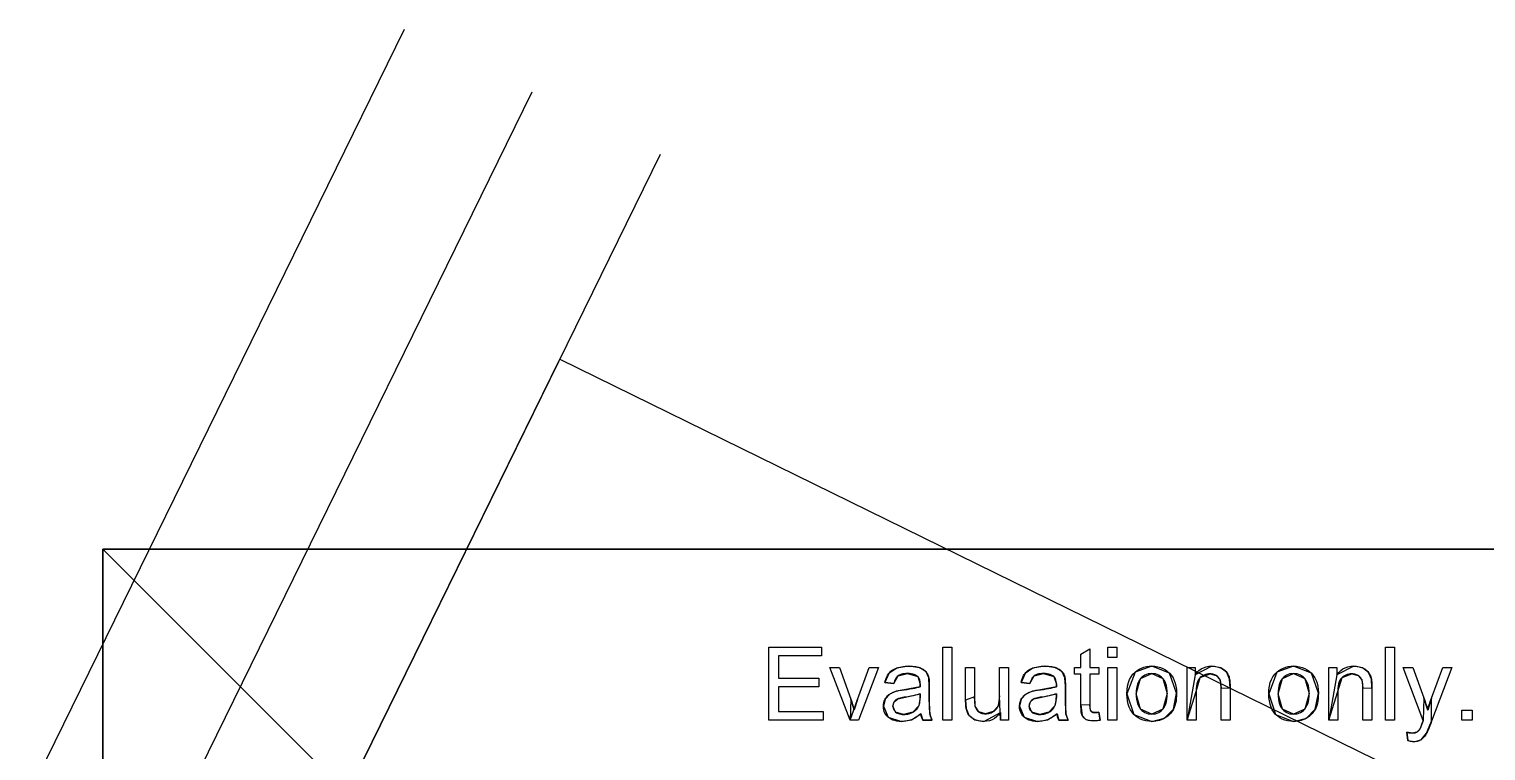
# Model space of a CAD drawing. Header units: millimetres. Extents: x -600 to 1200, y -204 to 1404.
# Drawn here: x -29 to 542, y 1121 to 1404 of the extents above; entities that cross this region are included whole.
import ezdxf

# ---------------------------------------------------------------- set-up
doc = ezdxf.new("R2010")
doc.units = ezdxf.units.MM
doc.layers.get('0').update_dxf_attribs({"linetype": 'CONTINUOUS'})
for name, color, linetype in [('CL', 7, 'CONTINUOUS'), ('PL', 7, 'CONTINUOUS'), ('ROW', 7, 'CONTINUOUS')]:
    doc.layers.add(name, color=color, linetype=linetype)

msp = doc.modelspace()

# ---------------------------------------------------------------- linework, layer by layer
at = {"color": 96}
msp.add_lwpolyline([(0, 1200), (0, 0), (1200, 0), (1200, 1200), (0, 1200)], dxfattribs=at)
at = {"color": 7, "linetype": 'CONTINUOUS'}
msp.add_lwpolyline([(0, 1200), (1200, 0)], dxfattribs=at)
msp.add_lwpolyline([(0, 1200), (1200, 0)], dxfattribs=at)
at = {"color": 7}
for points in [[(0, 1200), (798.26, 1200), (798.26, 1021.25), (0, 1021.25), (0, 1200)], [(261.09, 1132.97), (261.09, 1161.6), (281.8, 1161.6), (281.8, 1158.22), (264.88, 1158.22), (264.88, 1149.45), (280.72, 1149.45), (280.72, 1146.09), (264.88, 1146.09), (264.88, 1136.35), (282.46, 1136.35), (282.46, 1132.97), (261.09, 1132.97)], [(329.41, 1132.97), (329.41, 1161.6), (332.93, 1161.6), (332.93, 1132.97), (329.41, 1132.97)], [(383.52, 1139.04), (383.52, 1150.98), (380.94, 1150.98), (380.94, 1153.71), (383.52, 1153.71), (383.52, 1158.85), (387.01, 1160.96), (387.01, 1153.71), (390.55, 1153.71), (390.55, 1150.98), (387.01, 1150.98), (387.01, 1138.85), (387.01, 1138.85), (383.52, 1139.04)], [(394, 1157.56), (394, 1161.6), (397.52, 1161.6), (397.52, 1157.56), (394, 1157.56)], [(502.89, 1132.97), (502.89, 1161.6), (506.41, 1161.6), (506.41, 1132.97), (502.89, 1132.97)], [(293.01, 1132.97), (285.12, 1153.71), (288.83, 1153.71), (293.28, 1141.29), (293.28, 1141.29), (293.01, 1132.97)], [(295.92, 1141.05), (300.53, 1153.71), (304.14, 1153.71), (296.29, 1132.97), (293.01, 1132.97), (295.92, 1141.05)], [(311.31, 1153.45), (311.9, 1153.64), (312.52, 1153.81), (313.17, 1153.94), (313.84, 1154.05), (314.54, 1154.12), (315.26, 1154.16), (316.02, 1154.18), (311.31, 1153.45)], [(316.02, 1154.18), (316.02, 1154.18)], [(316.02, 1154.18), (316.75, 1154.17), (317.45, 1154.13), (318.11, 1154.06), (318.73, 1153.98), (319.3, 1153.86), (319.84, 1153.72), (320.33, 1153.55), (316.02, 1154.18)], [(338.3, 1140.86), (338.3, 1153.71), (341.82, 1153.71), (341.82, 1142.21), (341.82, 1142.21), (338.3, 1140.86)], [(351.6, 1142.6), (351.6, 1153.71), (355.12, 1153.71), (355.12, 1132.97), (351.97, 1132.97), (351.6, 1142.6)], [(364.69, 1153.45), (365.28, 1153.64), (365.9, 1153.81), (366.55, 1153.94), (367.22, 1154.05), (367.92, 1154.12), (368.64, 1154.16), (369.39, 1154.18), (364.69, 1153.45)], [(369.39, 1154.18), (369.39, 1154.18)], [(369.39, 1154.18), (370.13, 1154.17), (370.83, 1154.13), (371.49, 1154.06), (372.1, 1153.98), (372.68, 1153.86), (373.22, 1153.72), (373.71, 1153.55), (369.39, 1154.18)], [(394, 1153.71), (397.52, 1153.71), (397.52, 1132.97), (394, 1132.97), (394, 1153.71)], [(404.77, 1151.88), (405.55, 1152.49), (406.39, 1153), (407.27, 1153.43), (408.21, 1153.76), (409.19, 1153.99), (410.21, 1154.13), (411.29, 1154.18), (404.77, 1151.88)], [(411.29, 1154.18), (411.29, 1154.18)], [(411.29, 1154.18), (412.48, 1154.12), (413.61, 1153.95), (414.67, 1153.66), (415.67, 1153.26), (416.6, 1152.75), (417.47, 1152.12), (418.28, 1151.38), (411.29, 1154.18)], [(425.12, 1132.97), (425.12, 1153.71), (428.28, 1153.71), (428.28, 1150.76), (428.28, 1150.76), (425.12, 1132.97)], [(428.28, 1150.76), (428.98, 1151.67), (429.75, 1152.44), (430.61, 1153.06), (431.56, 1153.55), (432.58, 1153.9), (433.69, 1154.11), (434.88, 1154.18), (428.28, 1150.76)], [(434.88, 1154.18), (434.88, 1154.18)], [(434.88, 1154.18), (435.41, 1154.17), (435.93, 1154.12), (436.43, 1154.06), (436.93, 1153.96), (437.41, 1153.84), (437.87, 1153.68), (438.33, 1153.51), (434.88, 1154.18)], [(460.37, 1151.88), (461.16, 1152.49), (462, 1153), (462.88, 1153.43), (463.81, 1153.76), (464.79, 1153.99), (465.82, 1154.13), (466.89, 1154.18), (460.37, 1151.88)], [(466.89, 1154.18), (466.89, 1154.18)], [(466.89, 1154.18), (468.08, 1154.12), (469.21, 1153.95), (470.27, 1153.66), (471.27, 1153.26), (472.21, 1152.75), (473.08, 1152.12), (473.89, 1151.38), (466.89, 1154.18)], [(480.72, 1132.97), (480.72, 1153.71), (483.89, 1153.71), (483.89, 1150.76), (483.89, 1150.76), (480.72, 1132.97)], [(483.89, 1150.76), (484.58, 1151.67), (485.36, 1152.44), (486.22, 1153.06), (487.16, 1153.55), (488.19, 1153.9), (489.3, 1154.11), (490.49, 1154.18), (483.89, 1150.76)], [(490.49, 1154.18), (490.49, 1154.18)], [(490.49, 1154.18), (491.02, 1154.17), (491.53, 1154.12), (492.04, 1154.06), (492.53, 1153.96), (493.01, 1153.84), (493.48, 1153.68), (493.94, 1153.51), (490.49, 1154.18)], [(517.73, 1132.93), (509.86, 1153.71), (513.65, 1153.71), (517.97, 1141.7), (517.97, 1141.7), (517.73, 1132.93)], [(520.92, 1141.62), (525.35, 1153.71), (528.87, 1153.71), (520.98, 1132.62), (520.98, 1132.62), (520.92, 1141.62)], [(306.66, 1147.79), (306.81, 1148.41), (306.98, 1148.98), (307.17, 1149.53), (307.39, 1150.04), (307.64, 1150.51), (307.91, 1150.95), (308.2, 1151.36), (306.66, 1147.79)], [(308.2, 1151.36), (308.53, 1151.73), (308.9, 1152.08), (309.3, 1152.41), (309.74, 1152.7), (310.23, 1152.98), (310.75, 1153.23), (311.31, 1153.45), (308.2, 1151.36)], [(308.2, 1151.36), (308.2, 1151.36)], [(311.85, 1150.4), (311.52, 1150.12), (311.22, 1149.79), (310.95, 1149.41), (310.7, 1148.97), (310.47, 1148.48), (310.27, 1147.93), (310.1, 1147.32), (311.85, 1150.4)], [(311.31, 1153.45), (311.31, 1153.45)], [(315.51, 1151.27), (314.83, 1151.25), (314.2, 1151.2), (313.62, 1151.11), (313.1, 1150.99), (312.63, 1150.83), (312.21, 1150.63), (311.85, 1150.4), (315.51, 1151.27)], [(311.85, 1150.4), (311.85, 1150.4)], [(319.51, 1150.08), (319.1, 1150.39), (318.63, 1150.66), (318.12, 1150.88), (317.54, 1151.05), (316.92, 1151.17), (316.24, 1151.25), (315.51, 1151.27), (319.51, 1150.08)], [(315.51, 1151.27), (315.51, 1151.27)], [(320.51, 1147.05), (320.49, 1147.64), (320.43, 1148.17), (320.32, 1148.66), (320.18, 1149.09), (320, 1149.47), (319.78, 1149.8), (319.51, 1150.08), (320.51, 1147.05)], [(319.51, 1150.08), (319.51, 1150.08)], [(320.33, 1153.55), (320.33, 1153.55)], [(320.33, 1153.55), (320.79, 1153.37), (321.21, 1153.17), (321.59, 1152.96), (321.94, 1152.74), (322.26, 1152.5), (322.53, 1152.25), (322.77, 1151.98), (320.33, 1153.55)], [(322.77, 1151.98), (322.77, 1151.98)], [(322.77, 1151.98), (322.99, 1151.7), (323.18, 1151.4), (323.36, 1151.08), (323.51, 1150.74), (323.65, 1150.38), (323.77, 1149.99), (323.87, 1149.59), (322.77, 1151.98)], [(323.87, 1149.59), (323.87, 1149.59)], [(323.87, 1149.59), (323.91, 1149.3), (323.95, 1148.96), (323.99, 1148.55), (324.01, 1148.09), (324.03, 1147.57), (324.04, 1146.99), (324.04, 1146.35), (323.87, 1149.59)], [(360.04, 1147.79), (360.19, 1148.41), (360.36, 1148.98), (360.55, 1149.53), (360.77, 1150.04), (361.02, 1150.51), (361.29, 1150.95), (361.58, 1151.36), (360.04, 1147.79)], [(361.58, 1151.36), (361.91, 1151.73), (362.27, 1152.08), (362.68, 1152.41), (363.12, 1152.7), (363.6, 1152.98), (364.13, 1153.23), (364.69, 1153.45), (361.58, 1151.36)], [(361.58, 1151.36), (361.58, 1151.36)], [(365.22, 1150.4), (364.9, 1150.12), (364.6, 1149.79), (364.32, 1149.41), (364.08, 1148.97), (363.85, 1148.48), (363.65, 1147.93), (363.48, 1147.32), (365.22, 1150.4)], [(364.69, 1153.45), (364.69, 1153.45)], [(368.89, 1151.27), (368.2, 1151.25), (367.58, 1151.2), (367, 1151.11), (366.48, 1150.99), (366.01, 1150.83), (365.59, 1150.63), (365.22, 1150.4), (368.89, 1151.27)], [(365.22, 1150.4), (365.22, 1150.4)], [(372.89, 1150.08), (372.48, 1150.39), (372.01, 1150.66), (371.5, 1150.88), (370.92, 1151.05), (370.3, 1151.17), (369.62, 1151.25), (368.89, 1151.27), (372.89, 1150.08)], [(368.89, 1151.27), (368.89, 1151.27)], [(373.89, 1147.05), (373.87, 1147.64), (373.81, 1148.17), (373.7, 1148.66), (373.56, 1149.09), (373.38, 1149.47), (373.15, 1149.8), (372.89, 1150.08), (373.89, 1147.05)], [(372.89, 1150.08), (372.89, 1150.08)], [(373.71, 1153.55), (373.71, 1153.55)], [(373.71, 1153.55), (374.17, 1153.37), (374.59, 1153.17), (374.97, 1152.96), (375.32, 1152.74), (375.63, 1152.5), (375.91, 1152.25), (376.15, 1151.98), (373.71, 1153.55)], [(376.15, 1151.98), (376.15, 1151.98)], [(376.15, 1151.98), (376.37, 1151.7), (376.56, 1151.4), (376.74, 1151.08), (376.89, 1150.74), (377.03, 1150.38), (377.15, 1149.99), (377.25, 1149.59), (376.15, 1151.98)], [(377.25, 1149.59), (377.25, 1149.59)], [(377.25, 1149.59), (377.29, 1149.3), (377.33, 1148.96), (377.36, 1148.55), (377.39, 1148.09), (377.41, 1147.57), (377.42, 1146.99), (377.42, 1146.35), (377.25, 1149.59)], [(401.56, 1143.34), (401.63, 1144.93), (401.82, 1146.39), (402.15, 1147.73), (402.61, 1148.95), (403.2, 1150.05), (403.92, 1151.02), (404.77, 1151.88), (401.56, 1143.34)], [(404.77, 1151.88), (404.77, 1151.88)], [(406.91, 1149.3), (406.45, 1148.69), (406.06, 1148.01), (405.74, 1147.24), (405.5, 1146.39), (405.32, 1145.45), (405.21, 1144.44), (405.18, 1143.34), (406.91, 1149.3)], [(411.29, 1151.27), (410.55, 1151.23), (409.86, 1151.11), (409.19, 1150.91), (408.57, 1150.63), (407.98, 1150.26), (407.43, 1149.82), (406.91, 1149.3), (411.29, 1151.27)], [(406.91, 1149.3), (406.91, 1149.3)], [(415.63, 1149.29), (415.12, 1149.81), (414.57, 1150.26), (413.98, 1150.62), (413.36, 1150.91), (412.7, 1151.11), (412.01, 1151.23), (411.29, 1151.27), (415.63, 1149.29)], [(411.29, 1151.27), (411.29, 1151.27)], [(417.38, 1143.46), (417.35, 1144.52), (417.24, 1145.5), (417.06, 1146.41), (416.81, 1147.25), (416.49, 1148), (416.1, 1148.68), (415.63, 1149.29), (417.38, 1143.46)], [(415.63, 1149.29), (415.63, 1149.29)], [(418.28, 1151.38), (418.28, 1151.38)], [(418.28, 1151.38), (419, 1150.53), (419.61, 1149.6), (420.11, 1148.58), (420.5, 1147.48), (420.77, 1146.28), (420.94, 1145), (421, 1143.63), (418.28, 1151.38)], [(430.26, 1149.71), (429.83, 1149.25), (429.46, 1148.68), (429.17, 1148.01), (428.93, 1147.24), (428.77, 1146.36), (428.67, 1145.38), (428.63, 1144.3), (430.26, 1149.71)], [(434.14, 1151.13), (433.51, 1151.1), (432.91, 1151.02), (432.33, 1150.87), (431.77, 1150.67), (431.25, 1150.41), (430.74, 1150.09), (430.26, 1149.71), (434.14, 1151.13)], [(430.26, 1149.71), (430.26, 1149.71)], [(436.59, 1150.5), (436.29, 1150.67), (435.97, 1150.81), (435.63, 1150.93), (435.28, 1151.02), (434.91, 1151.08), (434.54, 1151.12), (434.14, 1151.13), (436.59, 1150.5)], [(434.14, 1151.13), (434.14, 1151.13)], [(438.05, 1148.8), (437.92, 1149.09), (437.76, 1149.37), (437.58, 1149.63), (437.37, 1149.88), (437.14, 1150.1), (436.88, 1150.31), (436.59, 1150.5), (438.05, 1148.8)], [(436.59, 1150.5), (436.59, 1150.5)], [(438.46, 1145.59), (438.45, 1146.18), (438.42, 1146.73), (438.38, 1147.23), (438.32, 1147.69), (438.25, 1148.1), (438.16, 1148.47), (438.05, 1148.8), (438.46, 1145.59)], [(438.05, 1148.8), (438.05, 1148.8)], [(438.33, 1153.51), (438.33, 1153.51)], [(438.33, 1153.51), (438.76, 1153.3), (439.16, 1153.09), (439.53, 1152.85), (439.87, 1152.6), (440.17, 1152.33), (440.44, 1152.04), (440.68, 1151.74), (438.33, 1153.51)], [(440.68, 1151.74), (440.68, 1151.74)], [(440.68, 1151.74), (440.9, 1151.42), (441.09, 1151.08), (441.27, 1150.73), (441.42, 1150.35), (441.56, 1149.97), (441.68, 1149.56), (441.78, 1149.14), (440.68, 1151.74)], [(441.78, 1149.14), (441.78, 1149.14)], [(441.78, 1149.14), (441.83, 1148.83), (441.87, 1148.46), (441.91, 1148.03), (441.94, 1147.55), (441.96, 1147), (441.97, 1146.39), (441.97, 1145.72), (441.78, 1149.14)], [(457.17, 1143.34), (457.23, 1144.93), (457.43, 1146.39), (457.76, 1147.73), (458.21, 1148.95), (458.8, 1150.05), (459.52, 1151.02), (460.37, 1151.88), (457.17, 1143.34)], [(460.37, 1151.88), (460.37, 1151.88)], [(462.52, 1149.3), (462.06, 1148.69), (461.67, 1148.01), (461.35, 1147.24), (461.1, 1146.39), (460.92, 1145.45), (460.82, 1144.44), (460.78, 1143.34), (462.52, 1149.3)], [(466.89, 1151.27), (466.16, 1151.23), (465.46, 1151.11), (464.8, 1150.91), (464.17, 1150.63), (463.59, 1150.26), (463.03, 1149.82), (462.52, 1149.3), (466.89, 1151.27)], [(462.52, 1149.3), (462.52, 1149.3)], [(471.24, 1149.29), (470.72, 1149.81), (470.17, 1150.26), (469.59, 1150.62), (468.97, 1150.91), (468.31, 1151.11), (467.62, 1151.23), (466.89, 1151.27), (471.24, 1149.29)], [(466.89, 1151.27), (466.89, 1151.27)], [(472.99, 1143.46), (472.95, 1144.52), (472.85, 1145.5), (472.67, 1146.41), (472.42, 1147.25), (472.1, 1148), (471.7, 1148.68), (471.24, 1149.29), (472.99, 1143.46)], [(471.24, 1149.29), (471.24, 1149.29)], [(473.89, 1151.38), (473.89, 1151.38)], [(473.89, 1151.38), (474.61, 1150.53), (475.22, 1149.6), (475.72, 1148.58), (476.1, 1147.48), (476.38, 1146.28), (476.55, 1145), (476.6, 1143.63), (473.89, 1151.38)], [(485.87, 1149.71), (485.44, 1149.25), (485.07, 1148.68), (484.77, 1148.01), (484.54, 1147.24), (484.37, 1146.36), (484.27, 1145.38), (484.24, 1144.3), (485.87, 1149.71)], [(489.75, 1151.13), (489.12, 1151.1), (488.51, 1151.02), (487.93, 1150.87), (487.38, 1150.67), (486.85, 1150.41), (486.35, 1150.09), (485.87, 1149.71), (489.75, 1151.13)], [(485.87, 1149.71), (485.87, 1149.71)], [(492.2, 1150.5), (491.89, 1150.67), (491.57, 1150.81), (491.24, 1150.93), (490.89, 1151.02), (490.52, 1151.08), (490.14, 1151.12), (489.75, 1151.13), (492.2, 1150.5)], [(489.75, 1151.13), (489.75, 1151.13)], [(493.65, 1148.8), (493.52, 1149.09), (493.37, 1149.37), (493.18, 1149.63), (492.98, 1149.88), (492.74, 1150.1), (492.48, 1150.31), (492.2, 1150.5), (493.65, 1148.8)], [(492.2, 1150.5), (492.2, 1150.5)], [(494.06, 1145.59), (494.05, 1146.18), (494.03, 1146.73), (493.99, 1147.23), (493.93, 1147.69), (493.85, 1148.1), (493.76, 1148.47), (493.65, 1148.8), (494.06, 1145.59)], [(493.65, 1148.8), (493.65, 1148.8)], [(493.94, 1153.51), (493.94, 1153.51)], [(493.94, 1153.51), (494.37, 1153.3), (494.77, 1153.09), (495.14, 1152.85), (495.47, 1152.6), (495.78, 1152.33), (496.05, 1152.04), (496.29, 1151.74), (493.94, 1153.51)], [(496.29, 1151.74), (496.29, 1151.74)], [(496.29, 1151.74), (496.5, 1151.42), (496.7, 1151.08), (496.87, 1150.73), (497.03, 1150.35), (497.17, 1149.97), (497.28, 1149.56), (497.38, 1149.14), (496.29, 1151.74)], [(497.38, 1149.14), (497.38, 1149.14)], [(497.38, 1149.14), (497.43, 1148.83), (497.48, 1148.46), (497.51, 1148.03), (497.54, 1147.55), (497.56, 1147), (497.57, 1146.39), (497.58, 1145.72), (497.38, 1149.14)], [(310.1, 1147.32), (306.66, 1147.79), (306.66, 1147.79), (310.1, 1147.32)], [(306.75, 1141.22), (306.95, 1141.57), (307.18, 1141.9), (307.42, 1142.21), (307.68, 1142.5), (307.96, 1142.77), (308.25, 1143.01), (308.56, 1143.24), (306.75, 1141.22)], [(308.56, 1143.24), (308.89, 1143.45), (309.23, 1143.65), (309.58, 1143.83), (309.94, 1143.99), (310.31, 1144.14), (310.7, 1144.28), (311.09, 1144.39), (308.56, 1143.24)], [(308.56, 1143.24), (308.56, 1143.24)], [(311.09, 1144.39), (311.41, 1144.47), (311.77, 1144.55), (312.17, 1144.63), (312.62, 1144.7), (313.11, 1144.78), (313.64, 1144.85), (314.22, 1144.92), (311.09, 1144.39)], [(311.09, 1144.39), (311.09, 1144.39)], [(314.22, 1144.92), (315.39, 1145.07), (316.47, 1145.23), (317.46, 1145.39), (318.35, 1145.57), (319.16, 1145.75), (319.87, 1145.94), (320.49, 1146.13), (314.22, 1144.92)], [(314.22, 1144.92), (314.22, 1144.92)], [(320.49, 1143.38), (319.9, 1143.16), (319.24, 1142.95), (318.5, 1142.75), (317.68, 1142.56), (316.78, 1142.38), (315.8, 1142.21), (314.75, 1142.05), (320.49, 1143.38)], [(320.49, 1146.13), (320.49, 1146.33), (320.5, 1146.5), (320.5, 1146.66), (320.5, 1146.79), (320.51, 1146.9), (320.51, 1146.98), (320.51, 1147.05), (320.49, 1146.13)], [(320.49, 1146.13), (320.49, 1146.13)], [(320.49, 1142.09), (320.49, 1143.38), (320.49, 1142.09)], [(320.51, 1147.05), (320.51, 1147.05)], [(324.04, 1146.35), (324.04, 1141.66), (324.04, 1141.66), (324.04, 1146.35)], [(351.03, 1138.54), (351.18, 1138.97), (351.31, 1139.45), (351.41, 1139.97), (351.5, 1140.55), (351.55, 1141.18), (351.59, 1141.86), (351.6, 1142.6), (351.03, 1138.54)], [(363.48, 1147.32), (360.04, 1147.79), (360.04, 1147.79), (363.48, 1147.32)], [(360.13, 1141.22), (360.33, 1141.57), (360.56, 1141.9), (360.8, 1142.21), (361.06, 1142.5), (361.34, 1142.77), (361.63, 1143.01), (361.94, 1143.24), (360.13, 1141.22)], [(361.94, 1143.24), (362.27, 1143.45), (362.61, 1143.65), (362.96, 1143.83), (363.32, 1143.99), (363.69, 1144.14), (364.08, 1144.28), (364.47, 1144.39), (361.94, 1143.24)], [(361.94, 1143.24), (361.94, 1143.24)], [(364.47, 1144.39), (364.79, 1144.47), (365.15, 1144.55), (365.55, 1144.63), (366, 1144.7), (366.49, 1144.78), (367.02, 1144.85), (367.6, 1144.92), (364.47, 1144.39)], [(364.47, 1144.39), (364.47, 1144.39)], [(367.6, 1144.92), (368.77, 1145.07), (369.85, 1145.23), (370.83, 1145.39), (371.73, 1145.57), (372.53, 1145.75), (373.25, 1145.94), (373.87, 1146.13), (367.6, 1144.92)], [(367.6, 1144.92), (367.6, 1144.92)], [(373.87, 1143.38), (373.28, 1143.16), (372.62, 1142.95), (371.87, 1142.75), (371.05, 1142.56), (370.16, 1142.38), (369.18, 1142.21), (368.12, 1142.05), (373.87, 1143.38)], [(373.87, 1146.13), (373.87, 1146.33), (373.88, 1146.5), (373.88, 1146.66), (373.88, 1146.79), (373.89, 1146.9), (373.89, 1146.98), (373.89, 1147.05), (373.87, 1146.13)], [(373.87, 1146.13), (373.87, 1146.13)], [(373.87, 1142.09), (373.87, 1143.38), (373.87, 1142.09)], [(373.89, 1147.05), (373.89, 1147.05)], [(377.42, 1146.35), (377.42, 1141.66), (377.42, 1141.66), (377.42, 1146.35)], [(401.56, 1143.34), (401.56, 1143.34)], [(404.25, 1135.29), (403.54, 1136.14), (402.93, 1137.09), (402.44, 1138.14), (402.06, 1139.29), (401.78, 1140.54), (401.62, 1141.89), (401.56, 1143.34), (404.25, 1135.29)], [(405.18, 1143.34), (405.21, 1142.24), (405.32, 1141.23), (405.5, 1140.29), (405.74, 1139.44), (406.06, 1138.67), (406.45, 1137.98), (406.91, 1137.37), (405.18, 1143.34)], [(415.64, 1137.38), (416.11, 1137.99), (416.5, 1138.69), (416.82, 1139.47), (417.06, 1140.34), (417.24, 1141.3), (417.35, 1142.33), (417.38, 1143.46), (415.64, 1137.38)], [(417.38, 1143.46), (417.38, 1143.46)], [(421, 1143.63), (420.97, 1142.52), (420.9, 1141.48), (420.78, 1140.51), (420.6, 1139.61), (420.38, 1138.78), (420.11, 1138.02), (419.79, 1137.33), (421, 1143.63)], [(421, 1143.63), (421, 1143.63)], [(428.63, 1144.3), (428.63, 1132.97), (425.12, 1132.97), (428.63, 1144.3)], [(441.97, 1145.72), (441.97, 1132.97), (438.46, 1132.97), (438.46, 1145.59), (438.46, 1145.59), (441.97, 1145.72)], [(457.17, 1143.34), (457.17, 1143.34)], [(459.85, 1135.29), (459.14, 1136.14), (458.54, 1137.09), (458.04, 1138.14), (457.66, 1139.29), (457.39, 1140.54), (457.22, 1141.89), (457.17, 1143.34), (459.85, 1135.29)], [(460.78, 1143.34), (460.82, 1142.24), (460.92, 1141.23), (461.1, 1140.29), (461.35, 1139.44), (461.67, 1138.67), (462.06, 1137.98), (462.52, 1137.37), (460.78, 1143.34)], [(471.25, 1137.38), (471.71, 1137.99), (472.1, 1138.69), (472.42, 1139.47), (472.67, 1140.34), (472.85, 1141.3), (472.95, 1142.33), (472.99, 1143.46), (471.25, 1137.38)], [(472.99, 1143.46), (472.99, 1143.46)], [(476.6, 1143.63), (476.58, 1142.52), (476.5, 1141.48), (476.38, 1140.51), (476.21, 1139.61), (475.99, 1138.78), (475.72, 1138.02), (475.4, 1137.33), (476.6, 1143.63)], [(476.6, 1143.63), (476.6, 1143.63)], [(484.24, 1144.3), (484.24, 1132.97), (480.72, 1132.97), (484.24, 1144.3)], [(497.58, 1145.72), (497.58, 1132.97), (494.06, 1132.97), (494.06, 1145.59), (494.06, 1145.59), (497.58, 1145.72)], [(293.28, 1141.29), (293.49, 1140.71), (293.68, 1140.13), (293.88, 1139.54), (294.07, 1138.94), (294.25, 1138.34), (294.43, 1137.73), (294.61, 1137.11), (293.28, 1141.29)], [(294.61, 1137.11), (294.75, 1137.59), (294.91, 1138.1), (295.08, 1138.64), (295.27, 1139.2), (295.47, 1139.79), (295.69, 1140.41), (295.92, 1141.05), (294.61, 1137.11)], [(294.61, 1137.11), (294.61, 1137.11)], [(306.05, 1138.44), (306.07, 1138.87), (306.11, 1139.29), (306.18, 1139.69), (306.28, 1140.09), (306.41, 1140.48), (306.56, 1140.86), (306.75, 1141.22), (306.05, 1138.44)], [(307.89, 1134.17), (307.4, 1134.67), (306.99, 1135.2), (306.65, 1135.77), (306.39, 1136.38), (306.2, 1137.03), (306.09, 1137.71), (306.05, 1138.44), (307.89, 1134.17)], [(306.05, 1138.44), (306.05, 1138.44)], [(306.75, 1141.22), (306.75, 1141.22)], [(310.29, 1140.21), (310.16, 1139.99), (310.05, 1139.76), (309.96, 1139.53), (309.89, 1139.29), (309.84, 1139.05), (309.81, 1138.79), (309.8, 1138.54), (310.29, 1140.21)], [(309.8, 1138.54), (309.8, 1138.54)], [(309.8, 1138.54), (309.83, 1138.14), (309.89, 1137.77), (310, 1137.42), (310.15, 1137.08), (310.35, 1136.77), (310.59, 1136.47), (310.87, 1136.19), (309.8, 1138.54)], [(311.68, 1141.35), (311.43, 1141.23), (311.2, 1141.09), (310.98, 1140.95), (310.79, 1140.78), (310.61, 1140.61), (310.44, 1140.41), (310.29, 1140.21), (311.68, 1141.35)], [(310.29, 1140.21), (310.29, 1140.21)], [(314.75, 1142.05), (314.15, 1141.96), (313.61, 1141.87), (313.12, 1141.77), (312.68, 1141.67), (312.3, 1141.56), (311.96, 1141.46), (311.68, 1141.35), (314.75, 1142.05)], [(311.68, 1141.35), (311.68, 1141.35)], [(314.75, 1142.05), (314.75, 1142.05)], [(317.6, 1136.14), (318.03, 1136.41), (318.43, 1136.7), (318.8, 1137.02), (319.13, 1137.37), (319.43, 1137.75), (319.69, 1138.15), (319.92, 1138.57), (317.6, 1136.14)], [(319.92, 1138.57), (320.07, 1138.94), (320.2, 1139.35), (320.3, 1139.8), (320.38, 1140.31), (320.44, 1140.85), (320.48, 1141.45), (320.49, 1142.09), (319.92, 1138.57)], [(319.92, 1138.57), (319.92, 1138.57)], [(324.04, 1141.66), (324.05, 1140.33), (324.06, 1139.15), (324.08, 1138.12), (324.12, 1137.23), (324.16, 1136.5), (324.21, 1135.9), (324.27, 1135.46), (324.04, 1141.66)], [(338.52, 1137.58), (338.46, 1137.9), (338.41, 1138.27), (338.37, 1138.69), (338.34, 1139.16), (338.32, 1139.67), (338.31, 1140.24), (338.3, 1140.86), (338.52, 1137.58)], [(339.6, 1134.97), (339.39, 1135.28), (339.2, 1135.62), (339.02, 1135.97), (338.87, 1136.34), (338.73, 1136.74), (338.61, 1137.15), (338.52, 1137.58), (339.6, 1134.97)], [(338.52, 1137.58), (338.52, 1137.58)], [(341.82, 1142.21), (341.82, 1141.46), (341.83, 1140.78), (341.86, 1140.18), (341.89, 1139.65), (341.93, 1139.19), (341.97, 1138.81), (342.03, 1138.5), (341.82, 1142.21)], [(342.03, 1138.5), (342.03, 1138.5)], [(342.03, 1138.5), (342.14, 1138.11), (342.28, 1137.75), (342.45, 1137.42), (342.65, 1137.11), (342.88, 1136.82), (343.15, 1136.56), (343.44, 1136.32), (342.03, 1138.5)], [(349.06, 1136.34), (349.44, 1136.58), (349.79, 1136.85), (350.1, 1137.14), (350.38, 1137.46), (350.63, 1137.79), (350.84, 1138.16), (351.03, 1138.54), (349.06, 1136.34)], [(351.03, 1138.54), (351.03, 1138.54)], [(359.43, 1138.44), (359.45, 1138.87), (359.49, 1139.29), (359.56, 1139.69), (359.66, 1140.09), (359.79, 1140.48), (359.94, 1140.86), (360.13, 1141.22), (359.43, 1138.44)], [(361.27, 1134.17), (360.78, 1134.67), (360.37, 1135.2), (360.03, 1135.77), (359.77, 1136.38), (359.58, 1137.03), (359.47, 1137.71), (359.43, 1138.44), (361.27, 1134.17)], [(359.43, 1138.44), (359.43, 1138.44)], [(360.13, 1141.22), (360.13, 1141.22)], [(363.67, 1140.21), (363.54, 1139.99), (363.43, 1139.76), (363.34, 1139.53), (363.27, 1139.29), (363.22, 1139.05), (363.19, 1138.79), (363.18, 1138.54), (363.67, 1140.21)], [(363.18, 1138.54), (363.18, 1138.54)], [(363.18, 1138.54), (363.21, 1138.14), (363.27, 1137.77), (363.38, 1137.42), (363.53, 1137.08), (363.73, 1136.77), (363.97, 1136.47), (364.25, 1136.19), (363.18, 1138.54)], [(365.06, 1141.35), (364.81, 1141.23), (364.58, 1141.09), (364.36, 1140.95), (364.17, 1140.78), (363.98, 1140.61), (363.82, 1140.41), (363.67, 1140.21), (365.06, 1141.35)], [(363.67, 1140.21), (363.67, 1140.21)], [(368.12, 1142.05), (367.53, 1141.96), (366.99, 1141.87), (366.5, 1141.77), (366.06, 1141.67), (365.68, 1141.56), (365.34, 1141.46), (365.06, 1141.35), (368.12, 1142.05)], [(365.06, 1141.35), (365.06, 1141.35)], [(368.12, 1142.05), (368.12, 1142.05)], [(370.98, 1136.14), (371.41, 1136.41), (371.81, 1136.7), (372.18, 1137.02), (372.51, 1137.37), (372.81, 1137.75), (373.07, 1138.15), (373.3, 1138.57), (370.98, 1136.14)], [(373.3, 1138.57), (373.45, 1138.94), (373.58, 1139.35), (373.68, 1139.8), (373.76, 1140.31), (373.82, 1140.85), (373.86, 1141.45), (373.87, 1142.09), (373.3, 1138.57)], [(373.3, 1138.57), (373.3, 1138.57)], [(377.42, 1141.66), (377.43, 1140.33), (377.44, 1139.15), (377.46, 1138.12), (377.5, 1137.23), (377.54, 1136.5), (377.59, 1135.9), (377.65, 1135.46), (377.42, 1141.66)], [(383.95, 1134.89), (383.83, 1135.22), (383.73, 1135.63), (383.66, 1136.14), (383.59, 1136.73), (383.55, 1137.41), (383.52, 1138.18), (383.52, 1139.04), (383.95, 1134.89)], [(387.01, 1138.85), (387.02, 1138.44), (387.03, 1138.08), (387.05, 1137.76), (387.07, 1137.48), (387.11, 1137.25), (387.15, 1137.06), (387.2, 1136.91), (387.01, 1138.85)], [(387.2, 1136.91), (387.2, 1136.91)], [(387.2, 1136.91), (387.26, 1136.79), (387.32, 1136.68), (387.4, 1136.58), (387.49, 1136.48), (387.58, 1136.39), (387.69, 1136.31), (387.8, 1136.23), (387.2, 1136.91)], [(406.91, 1137.37), (406.91, 1137.37)], [(406.91, 1137.37), (407.43, 1136.85), (407.98, 1136.4), (408.57, 1136.04), (409.19, 1135.75), (409.86, 1135.55), (410.55, 1135.43), (411.29, 1135.39), (406.91, 1137.37)], [(411.29, 1135.39), (412.02, 1135.43), (412.71, 1135.55), (413.37, 1135.76), (413.99, 1136.04), (414.58, 1136.41), (415.13, 1136.85), (415.64, 1137.38), (411.29, 1135.39)], [(415.64, 1137.38), (415.64, 1137.38)], [(419.79, 1137.33), (419.43, 1136.7), (419.02, 1136.11), (418.56, 1135.56), (418.07, 1135.05), (417.52, 1134.58), (416.93, 1134.15), (416.3, 1133.77), (419.79, 1137.33)], [(419.79, 1137.33), (419.79, 1137.33)], [(462.52, 1137.37), (462.52, 1137.37)], [(462.52, 1137.37), (463.03, 1136.85), (463.59, 1136.4), (464.17, 1136.04), (464.8, 1135.75), (465.46, 1135.55), (466.16, 1135.43), (466.89, 1135.39), (462.52, 1137.37)], [(466.89, 1135.39), (467.62, 1135.43), (468.32, 1135.55), (468.98, 1135.76), (469.6, 1136.04), (470.18, 1136.41), (470.74, 1136.85), (471.25, 1137.38), (466.89, 1135.39)], [(471.25, 1137.38), (471.25, 1137.38)], [(475.4, 1137.33), (475.03, 1136.7), (474.62, 1136.11), (474.17, 1135.56), (473.67, 1135.05), (473.13, 1134.58), (472.54, 1134.15), (471.9, 1133.77), (475.4, 1137.33)], [(475.4, 1137.33), (475.4, 1137.33)], [(517.97, 1141.7), (518.21, 1141.04), (518.43, 1140.37), (518.66, 1139.7), (518.87, 1139.01), (519.08, 1138.32), (519.28, 1137.61), (519.47, 1136.89), (517.97, 1141.7)], [(519.47, 1136.89), (519.65, 1137.58), (519.84, 1138.27), (520.03, 1138.95), (520.24, 1139.62), (520.46, 1140.29), (520.68, 1140.96), (520.92, 1141.62), (519.47, 1136.89)], [(519.47, 1136.89), (519.47, 1136.89)], [(532.85, 1132.97), (532.85, 1136.97), (536.86, 1136.97), (536.86, 1132.97), (532.85, 1132.97)], [(313.14, 1132.5), (312.2, 1132.53), (311.32, 1132.64), (310.51, 1132.81), (309.75, 1133.05), (309.07, 1133.35), (308.45, 1133.73), (307.89, 1134.17), (313.14, 1132.5)], [(307.89, 1134.17), (307.89, 1134.17)], [(310.87, 1136.19), (310.87, 1136.19)], [(310.87, 1136.19), (311.19, 1135.94), (311.56, 1135.73), (311.96, 1135.56), (312.41, 1135.43), (312.89, 1135.33), (313.42, 1135.27), (313.98, 1135.25), (310.87, 1136.19)], [(317.02, 1133.18), (316.5, 1133), (315.97, 1132.85), (315.42, 1132.72), (314.87, 1132.63), (314.31, 1132.56), (313.73, 1132.51), (313.14, 1132.5), (317.02, 1133.18)], [(313.14, 1132.5), (313.14, 1132.5)], [(313.98, 1135.25), (314.56, 1135.27), (315.11, 1135.33), (315.64, 1135.42), (316.16, 1135.54), (316.66, 1135.71), (317.14, 1135.91), (317.6, 1136.14), (313.98, 1135.25)], [(313.98, 1135.25), (313.98, 1135.25)], [(320.78, 1135.53), (320.23, 1135.07), (319.68, 1134.66), (319.13, 1134.28), (318.6, 1133.95), (318.07, 1133.65), (317.54, 1133.4), (317.02, 1133.18), (320.78, 1135.53)], [(317.02, 1133.18), (317.02, 1133.18)], [(317.6, 1136.14), (317.6, 1136.14)], [(320.78, 1135.53), (320.78, 1135.53)], [(321.48, 1132.97), (321.34, 1133.29), (321.2, 1133.62), (321.09, 1133.97), (320.99, 1134.34), (320.9, 1134.72), (320.83, 1135.12), (320.78, 1135.53), (321.48, 1132.97)], [(325.16, 1132.97), (321.48, 1132.97), (321.48, 1132.97), (325.16, 1132.97)], [(324.27, 1135.46), (324.27, 1135.46)], [(324.27, 1135.46), (324.34, 1135.09), (324.43, 1134.73), (324.54, 1134.37), (324.67, 1134.01), (324.81, 1133.66), (324.98, 1133.31), (325.16, 1132.97), (324.27, 1135.46)], [(341.96, 1133.2), (341.52, 1133.41), (341.12, 1133.63), (340.75, 1133.87), (340.41, 1134.12), (340.11, 1134.39), (339.84, 1134.67), (339.6, 1134.97), (341.96, 1133.2)], [(339.6, 1134.97), (339.6, 1134.97)], [(345.39, 1132.5), (344.87, 1132.51), (344.36, 1132.56), (343.86, 1132.63), (343.37, 1132.73), (342.89, 1132.86), (342.42, 1133.02), (341.96, 1133.2), (345.39, 1132.5)], [(341.96, 1133.2), (341.96, 1133.2)], [(343.44, 1136.32), (343.44, 1136.32)], [(343.44, 1136.32), (343.75, 1136.11), (344.09, 1135.93), (344.45, 1135.79), (344.83, 1135.67), (345.23, 1135.59), (345.65, 1135.54), (346.09, 1135.53), (343.44, 1136.32)], [(351.97, 1136.02), (351.25, 1135.08), (350.45, 1134.29), (349.58, 1133.65), (348.64, 1133.15), (347.63, 1132.79), (346.54, 1132.57), (345.39, 1132.5), (351.97, 1136.02)], [(345.39, 1132.5), (345.39, 1132.5)], [(346.09, 1135.53), (346.54, 1135.54), (346.98, 1135.59), (347.41, 1135.68), (347.84, 1135.79), (348.25, 1135.94), (348.66, 1136.12), (349.06, 1136.34), (346.09, 1135.53)], [(346.09, 1135.53), (346.09, 1135.53)], [(349.06, 1136.34), (349.06, 1136.34)], [(351.97, 1132.97), (351.97, 1136.02), (351.97, 1136.02), (351.97, 1132.97)], [(366.52, 1132.5), (365.58, 1132.53), (364.7, 1132.64), (363.88, 1132.81), (363.13, 1133.05), (362.45, 1133.35), (361.83, 1133.73), (361.27, 1134.17), (366.52, 1132.5)], [(361.27, 1134.17), (361.27, 1134.17)], [(364.25, 1136.19), (364.25, 1136.19)], [(364.25, 1136.19), (364.57, 1135.94), (364.94, 1135.73), (365.34, 1135.56), (365.79, 1135.43), (366.27, 1135.33), (366.8, 1135.27), (367.36, 1135.25), (364.25, 1136.19)], [(370.4, 1133.18), (369.88, 1133), (369.35, 1132.85), (368.8, 1132.72), (368.25, 1132.63), (367.68, 1132.56), (367.11, 1132.51), (366.52, 1132.5), (370.4, 1133.18)], [(366.52, 1132.5), (366.52, 1132.5)], [(367.36, 1135.25), (367.93, 1135.27), (368.49, 1135.33), (369.02, 1135.42), (369.54, 1135.54), (370.04, 1135.71), (370.52, 1135.91), (370.98, 1136.14), (367.36, 1135.25)], [(367.36, 1135.25), (367.36, 1135.25)], [(374.16, 1135.53), (373.61, 1135.07), (373.06, 1134.66), (372.51, 1134.28), (371.98, 1133.95), (371.44, 1133.65), (370.92, 1133.4), (370.4, 1133.18), (374.16, 1135.53)], [(370.4, 1133.18), (370.4, 1133.18)], [(370.98, 1136.14), (370.98, 1136.14)], [(374.16, 1135.53), (374.16, 1135.53)], [(374.86, 1132.97), (374.72, 1133.29), (374.58, 1133.62), (374.47, 1133.97), (374.37, 1134.34), (374.28, 1134.72), (374.21, 1135.12), (374.16, 1135.53), (374.86, 1132.97)], [(378.54, 1132.97), (374.86, 1132.97), (374.86, 1132.97), (378.54, 1132.97)], [(377.65, 1135.46), (377.65, 1135.46)], [(377.65, 1135.46), (377.72, 1135.09), (377.81, 1134.73), (377.92, 1134.37), (378.05, 1134.01), (378.19, 1133.66), (378.35, 1133.31), (378.54, 1132.97), (377.65, 1135.46)], [(385.43, 1133.3), (385.14, 1133.48), (384.88, 1133.68), (384.64, 1133.89), (384.43, 1134.12), (384.24, 1134.36), (384.08, 1134.62), (383.95, 1134.89), (385.43, 1133.3)], [(383.95, 1134.89), (383.95, 1134.89)], [(388.4, 1132.7), (387.87, 1132.71), (387.37, 1132.74), (386.92, 1132.81), (386.49, 1132.89), (386.1, 1133), (385.75, 1133.14), (385.43, 1133.3), (388.4, 1132.7)], [(385.43, 1133.3), (385.43, 1133.3)], [(387.8, 1136.23), (387.8, 1136.23)], [(387.8, 1136.23), (387.93, 1136.16), (388.07, 1136.11), (388.23, 1136.06), (388.4, 1136.02), (388.59, 1136), (388.79, 1135.98), (389, 1135.98), (387.8, 1136.23)], [(391.05, 1133.01), (390.64, 1132.92), (390.23, 1132.85), (389.84, 1132.8), (389.46, 1132.75), (389.09, 1132.72), (388.74, 1132.7), (388.4, 1132.7), (391.05, 1133.01)], [(388.4, 1132.7), (388.4, 1132.7)], [(389, 1135.98), (389.18, 1135.98), (389.37, 1135.99), (389.57, 1136), (389.79, 1136.02), (390.03, 1136.05), (390.28, 1136.08), (390.55, 1136.11), (389, 1135.98)], [(389, 1135.98), (389, 1135.98)], [(390.55, 1136.11), (391.05, 1133.01), (391.05, 1133.01), (390.55, 1136.11)], [(411.29, 1132.5), (410.08, 1132.56), (408.94, 1132.73), (407.86, 1133.01), (406.86, 1133.41), (405.92, 1133.92), (405.05, 1134.55), (404.25, 1135.29), (411.29, 1132.5)], [(404.25, 1135.29), (404.25, 1135.29)], [(411.29, 1135.39), (411.29, 1135.39)], [(416.3, 1133.77), (415.63, 1133.43), (414.95, 1133.15), (414.25, 1132.91), (413.54, 1132.73), (412.81, 1132.6), (412.06, 1132.53), (411.29, 1132.5), (416.3, 1133.77)], [(411.29, 1132.5), (411.29, 1132.5)], [(416.3, 1133.77), (416.3, 1133.77)], [(466.89, 1132.5), (465.68, 1132.56), (464.54, 1132.73), (463.47, 1133.01), (462.46, 1133.41), (461.52, 1133.92), (460.65, 1134.55), (459.85, 1135.29), (466.89, 1132.5)], [(459.85, 1135.29), (459.85, 1135.29)], [(466.89, 1135.39), (466.89, 1135.39)], [(471.9, 1133.77), (471.24, 1133.43), (470.56, 1133.15), (469.86, 1132.91), (469.14, 1132.73), (468.41, 1132.6), (467.66, 1132.53), (466.89, 1132.5), (471.9, 1133.77)], [(466.89, 1132.5), (466.89, 1132.5)], [(471.9, 1133.77), (471.9, 1133.77)], [(516.35, 1129.45), (516.45, 1129.64), (516.57, 1129.88), (516.71, 1130.19), (516.86, 1130.57), (517.03, 1131), (517.22, 1131.51), (517.42, 1132.07), (516.35, 1129.45)], [(517.42, 1132.07), (517.45, 1132.16), (517.49, 1132.26), (517.53, 1132.37), (517.57, 1132.49), (517.62, 1132.63), (517.68, 1132.77), (517.73, 1132.93), (517.42, 1132.07)], [(517.42, 1132.07), (517.42, 1132.07)], [(520.98, 1132.62), (520.63, 1131.68), (520.3, 1130.84), (519.99, 1130.08), (519.71, 1129.41), (519.45, 1128.82), (519.22, 1128.32), (519, 1127.91), (520.98, 1132.62)], [(511.7, 1124.98), (511.31, 1128.28), (511.31, 1128.28), (511.7, 1124.98)], [(511.31, 1128.28), (511.63, 1128.2), (511.94, 1128.13), (512.24, 1128.07), (512.53, 1128.03), (512.81, 1127.99), (513.07, 1127.98), (513.32, 1127.97), (511.31, 1128.28)], [(513.32, 1127.97), (513.65, 1127.98), (513.95, 1128), (514.24, 1128.04), (514.51, 1128.1), (514.76, 1128.17), (514.98, 1128.26), (515.2, 1128.36), (513.32, 1127.97)], [(513.32, 1127.97), (513.32, 1127.97)], [(516.86, 1125.36), (516.5, 1125.15), (516.13, 1124.96), (515.73, 1124.82), (515.32, 1124.7), (514.89, 1124.62), (514.44, 1124.57), (513.96, 1124.55), (516.86, 1125.36)], [(515.2, 1128.36), (515.39, 1128.48), (515.58, 1128.61), (515.75, 1128.75), (515.92, 1128.91), (516.07, 1129.08), (516.21, 1129.26), (516.35, 1129.45), (515.2, 1128.36)], [(515.2, 1128.36), (515.2, 1128.36)], [(516.35, 1129.45), (516.35, 1129.45)], [(519, 1127.91), (518.73, 1127.43), (518.45, 1126.99), (518.15, 1126.59), (517.84, 1126.23), (517.53, 1125.9), (517.2, 1125.61), (516.86, 1125.36), (519, 1127.91)], [(516.86, 1125.36), (516.86, 1125.36)], [(519, 1127.91), (519, 1127.91)], [(513.96, 1124.55), (513.67, 1124.56), (513.37, 1124.59), (513.05, 1124.63), (512.73, 1124.69), (512.39, 1124.77), (512.05, 1124.87), (511.7, 1124.98), (513.96, 1124.55)], [(513.96, 1124.55), (513.96, 1124.55)]]:
    msp.add_lwpolyline(points, dxfattribs=at)
at = {"layer": 'CL', "color": 7, "linetype": 'CONTINUOUS'}
msp.add_lwpolyline([(-549.88, -84.6), (168.41, 1379.26)], dxfattribs=at)
at = {"layer": 'PL', "color": 7}
msp.add_lwpolyline([(1181.44, 782.69), (753.88, -88.65), (256.27, -69.89), (254.14, -203.85), (30.87, -201.22), (-460.15, -28.45), (179.18, 1274.49), (1181.44, 782.69)], dxfattribs=at)
at = {"layer": 'ROW', "color": 7, "linetype": 'CONTINUOUS'}
for points in [[(-600, -60.01), (118.3, 1403.85)], [(218.52, 1354.67), (-286.72, 325.01)]]:
    msp.add_lwpolyline(points, dxfattribs=at)

doc.saveas('drawing.dxf')
